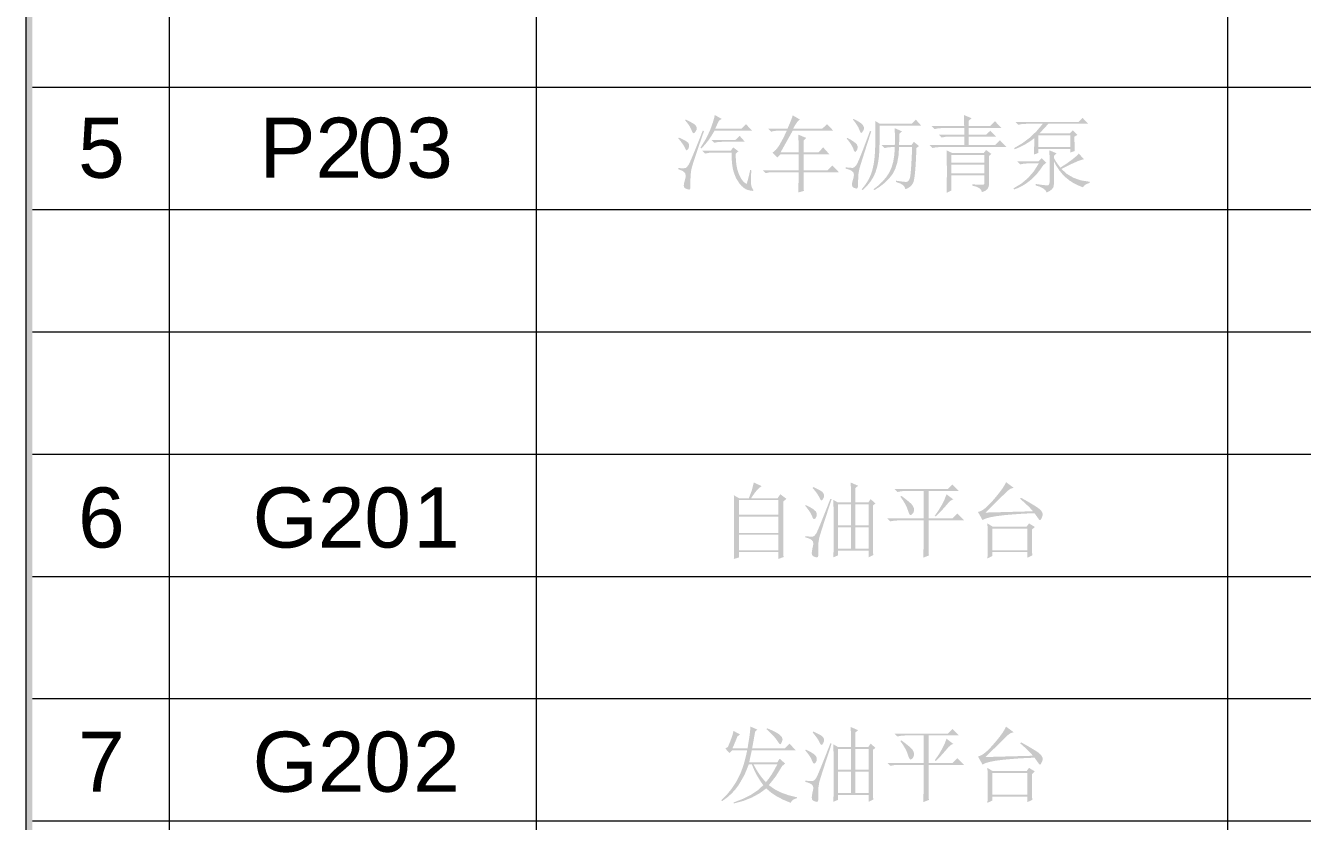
# Model space of a CAD drawing. Header units: millimetres. Extents: x 0 to 383, y 25 to 284.
# Drawn here: x 0 to 64.5, y 155 to 195.3 of the extents above; entities that cross this region are included whole.
import ezdxf

# ---------------------------------------------------------------- set-up
doc = ezdxf.new("R2010")
doc.units = ezdxf.units.MM

msp = doc.modelspace()

# ---------------------------------------------------------------- hatches: boundary and pattern name
h = msp.add_hatch(color=0)
h.dxf.hatch_style = 2
h.paths.add_polyline_path([(0, 25.110281), (0.338667, 25.110281), (0.338667, 283.886892), (0, 283.886892)])
h = msp.add_hatch(color=0)
h.dxf.hatch_style = 2
h.paths.add_polyline_path([(7.239, 25.237281), (7.281333, 25.237281), (7.281333, 235.415226), (7.239, 235.415226)])
h = msp.add_hatch(color=0)
h.dxf.hatch_style = 2
h.paths.add_polyline_path([(25.788056, 25.237281), (25.830389, 25.237281), (25.830389, 235.415226), (25.788056, 235.415226)])
h = msp.add_hatch(color=0)
h.dxf.hatch_style = 2
h.paths.add_polyline_path([(60.713056, 25.237281), (60.755389, 25.237281), (60.755389, 235.415226), (60.713056, 235.415226)])
h = msp.add_hatch(color=0)
h.dxf.hatch_style = 2
h.paths.add_polyline_path([(0, 155.04892), (0.338667, 155.04892), (0.338667, 229.266309), (0, 229.266309)])
h = msp.add_hatch(color=0)
h.dxf.hatch_style = 2
h.paths.add_polyline_path([(0.338667, 192.139976), (382.982611, 192.139976), (382.982611, 192.182309), (0.338667, 192.182309)])
h = msp.add_hatch(color=0)
h.paths.add_polyline_path([(34.650936, 189.504064), (35.874634, 189.504064), (36.089608, 189.702502), (36.354191, 189.404845), (35.196639, 189.404845), (34.989933, 189.392443), (34.799764, 189.355236)])
h.paths.add_polyline_path([(34.832837, 190.760835), (35.180102, 190.562398), (35.047811, 190.479715), (34.940324, 190.260607), (34.849373, 190.066304), (36.17229, 190.066304), (36.4038, 190.297814), (36.717993, 189.967085), (34.8163, 189.967085), (34.663338, 189.706636), (34.502108, 189.470991), (34.332609, 189.260151), (34.154842, 189.074116), (34.105233, 189.107189), (34.382907, 189.550229), (34.590302, 189.989134), (34.670831, 190.201954), (34.738441, 190.401856), (34.792615, 190.588322)])
h.paths.add_polyline_path([(34.187915, 188.958361), (35.643123, 188.958361), (35.758878, 189.123726), (36.023462, 188.925288), (35.89117, 188.809533), (35.894271, 188.516097), (35.920109, 188.247982), (35.968685, 188.005706), (36.039998, 187.789785), (36.126815, 187.60573), (36.221899, 187.458367), (36.325252, 187.347176), (36.436873, 187.271642), (36.479248, 187.4029), (36.52369, 187.565164), (36.570198, 187.758434), (36.618774, 187.98271), (36.68492, 187.966174), (36.660115, 187.727084), (36.651847, 187.442519), (36.658048, 187.303165), (36.676652, 187.183448), (36.707658, 187.084401), (36.751066, 187.007059), (36.784139, 186.95745), (36.773115, 186.935401), (36.755889, 186.927822), (36.717993, 186.924377), (36.635311, 186.936779), (36.486483, 186.973986), (36.393551, 187.011193), (36.297002, 187.073205), (36.197353, 187.160021), (36.09512, 187.271642), (35.913219, 187.548628), (35.780927, 187.883491), (35.734332, 188.080895), (35.70169, 188.309305), (35.682483, 188.568721), (35.676196, 188.859142), (34.733618, 188.859142), (34.526912, 188.84674), (34.336743, 188.809533)])
h.paths.add_polyline_path([(34.287134, 189.950549), (34.143215, 189.536373), (34.017383, 189.170321), (33.909637, 188.852457), (33.819979, 188.582846), (33.748407, 188.361552), (33.694922, 188.188641), (33.659523, 188.064176), (33.642212, 187.988222), (33.613962, 187.756712), (33.598115, 187.475592), (33.594928, 187.334946), (33.593291, 187.218588), (33.592689, 187.126001), (33.592602, 187.056668), (33.576066, 187.007059), (33.526457, 186.990523), (33.461, 187.002236), (33.366604, 187.03462), (33.287367, 187.093186), (33.261873, 187.18896), (33.274276, 187.300581), (33.311483, 187.437007), (33.34869, 187.585835), (33.361092, 187.70159), (33.34111, 187.79323), (33.283922, 187.872467), (33.237327, 187.909588), (33.171612, 187.946192), (33.08626, 187.981763), (32.980753, 188.015783), (32.980753, 188.081929), (33.117179, 188.069526), (33.2288, 188.065392), (33.361092, 188.081929), (33.419659, 188.127404), (33.498896, 188.230757), (33.530149, 188.286826), (33.578391, 188.388887), (33.643558, 188.53694), (33.725583, 188.730985), (33.824404, 188.971022), (33.939954, 189.257051), (34.07217, 189.589072), (34.220988, 189.967085)])
h.paths.add_polyline_path([(33.013826, 189.619819), (33.2257, 189.524735), (33.381763, 189.437918), (33.482015, 189.35937), (33.526457, 189.28909), (33.535414, 189.165756), (33.498896, 189.063092), (33.448597, 188.996257), (33.410701, 188.974898), (33.365226, 189.003836), (33.328019, 189.090653), (33.275309, 189.189872), (33.199862, 189.305627), (33.101676, 189.437918), (32.980753, 189.586747)])
h.paths.add_polyline_path([(33.361092, 190.529325), (33.566764, 190.429159), (33.72076, 190.343979), (33.823079, 190.274301), (33.873722, 190.220644), (33.910929, 190.141407), (33.923332, 190.08284), (33.906795, 190.009115), (33.857186, 189.922988), (33.803442, 189.856153), (33.774503, 189.834793), (33.712492, 189.872), (33.658748, 189.983622), (33.607072, 190.102477), (33.534725, 190.227534), (33.441707, 190.358792), (33.328019, 190.496252)])
h = msp.add_hatch(color=0)
h.dxf.hatch_style = 2
h.paths.add_polyline_path([(39.132316, 190.529325), (39.067204, 190.487984), (38.987622, 190.397033), (38.893571, 190.256473), (38.78505, 190.066304), (40.256795, 190.066304), (40.504842, 190.297814), (40.819035, 189.967085), (38.768514, 189.967085), (38.156665, 188.875679), (39.06617, 188.875679), (39.065137, 189.167134), (39.062036, 189.413114), (39.056868, 189.613618), (39.049634, 189.768648), (39.446509, 189.603283), (39.314217, 189.470991), (39.314217, 188.875679), (40.074894, 188.875679), (40.306405, 189.123726), (40.620597, 188.77646), (39.314217, 188.77646), (39.314217, 187.966174), (40.521378, 187.966174), (40.769425, 188.21422), (41.100155, 187.866955), (39.314217, 187.866955), (39.318351, 187.374995), (39.330753, 186.924377), (39.049634, 186.841694), (39.056868, 187.135217), (39.062036, 187.403934), (39.065137, 187.647847), (39.06617, 187.866955), (37.710181, 187.866955), (37.565487, 187.854553), (37.395988, 187.817345), (37.24716, 187.966174), (39.06617, 187.966174), (39.06617, 188.77646), (38.156665, 188.77646), (37.9913, 188.611095), (37.743253, 188.859142), (37.834204, 188.92124), (37.925155, 189.00866), (38.016105, 189.121917), (38.107056, 189.26153), (38.288957, 189.59157), (38.470858, 189.967085), (37.9913, 189.967085), (37.846606, 189.954683), (37.677108, 189.917476), (37.52828, 190.066304), (38.503931, 190.066304), (38.607283, 190.307116), (38.685832, 190.500386), (38.739575, 190.646113), (38.768514, 190.744299)])
h = msp.add_hatch(color=0)
h.paths.add_polyline_path([(42.935701, 190.463179), (43.167212, 190.314351), (44.771248, 190.314351), (44.986222, 190.529325), (45.267342, 190.215132), (43.167212, 190.215132), (43.165231, 189.820324), (43.159633, 189.462723), (43.150934, 189.142329), (43.139651, 188.859142), (43.118894, 188.598693), (43.081084, 188.346512), (43.025705, 188.102599), (42.952238, 187.866955), (42.849919, 187.636478), (42.708325, 187.408068), (42.527458, 187.181725), (42.307316, 186.95745), (42.257707, 187.007059), (42.433406, 187.227287), (42.580168, 187.458367), (42.69799, 187.700815), (42.786873, 187.955149), (42.852072, 188.236269), (42.899183, 188.55873), (42.928725, 188.922532), (42.941214, 189.327675), (42.944228, 189.718263), (42.944659, 190.038054), (42.941989, 190.286532)])
h.paths.add_polyline_path([(43.266431, 189.239481), (43.927889, 189.239481), (43.933057, 189.541271), (43.932023, 189.785184), (43.924788, 189.971219), (43.911352, 190.099377), (44.291691, 189.934012), (44.159399, 189.818257), (44.142863, 189.239481), (44.771248, 189.239481), (44.887003, 189.404845), (45.151587, 189.189872), (45.019295, 189.090653), (45.005612, 188.719099), (44.989409, 188.38992), (44.970752, 188.103116), (44.949704, 187.858687), (44.926331, 187.656632), (44.900698, 187.496952), (44.872868, 187.379646), (44.842906, 187.304715), (44.77254, 187.205497), (44.685121, 187.122814), (44.580132, 187.056668), (44.457056, 187.007059), (44.421916, 187.122814), (44.333032, 187.222033), (44.190405, 187.304715), (43.994035, 187.370861), (43.994035, 187.437007), (44.155351, 187.414355), (44.29238, 187.396355), (44.405638, 187.383522), (44.495641, 187.376373), (44.567902, 187.390757), (44.627243, 187.44183), (44.673149, 187.529077), (44.705102, 187.651981), (44.717505, 187.73673), (44.729907, 187.850418), (44.742309, 187.993045), (44.754712, 188.164611), (44.767114, 188.365116), (44.779516, 188.594559), (44.791919, 188.852941), (44.804321, 189.140262), (44.142863, 189.140262), (44.115991, 188.719702), (44.051912, 188.351335), (43.950627, 188.035678), (43.812134, 187.773248), (43.636434, 187.545786), (43.423527, 187.334343), (43.173413, 187.138403), (42.886092, 186.95745), (42.853019, 187.007059), (43.101066, 187.202396), (43.31604, 187.408068), (43.497941, 187.624076), (43.646769, 187.850418), (43.763558, 188.104666), (43.849341, 188.40439), (43.904118, 188.749588), (43.927889, 189.140262), (43.812134, 189.140262), (43.605428, 189.12786), (43.415259, 189.090653)])
h.paths.add_polyline_path([(42.737264, 189.934012), (42.612207, 189.54645), (42.501619, 189.20236), (42.405501, 188.901808), (42.323852, 188.644857), (42.256673, 188.431574), (42.203963, 188.262021), (42.165723, 188.136264), (42.141951, 188.054368), (42.092342, 187.801498), (42.075806, 187.519689), (42.074858, 187.384211), (42.07236, 187.275087), (42.068829, 187.191802), (42.064781, 187.133839), (42.043422, 187.064248), (41.993123, 187.040132), (41.931801, 187.051845), (41.849807, 187.084229), (41.782972, 187.142796), (41.761613, 187.238569), (41.774015, 187.350191), (41.811222, 187.486616), (41.848429, 187.63131), (41.860832, 187.734663), (41.840161, 187.838016), (41.778149, 187.916564), (41.726473, 187.949637), (41.654126, 187.98271), (41.561108, 188.015783), (41.44742, 188.048856), (41.44742, 188.115002), (41.588066, 188.100618), (41.696156, 188.090886), (41.772207, 188.086321), (41.816734, 188.087441), (41.887014, 188.128093), (41.982099, 188.230757), (42.016453, 188.286567), (42.065729, 188.387853), (42.129861, 188.534614), (42.208786, 188.726851), (42.302439, 188.964562), (42.410755, 189.247749), (42.53367, 189.576411), (42.671118, 189.950549)])
h.paths.add_polyline_path([(41.530102, 189.603283), (41.754464, 189.477279), (41.915264, 189.364193), (42.013019, 189.264544), (42.048245, 189.178847), (42.039977, 189.045867), (41.998635, 188.958361), (41.952471, 188.908752), (41.926977, 188.892215), (41.902173, 188.902551), (41.877368, 188.933556), (41.852563, 188.985233), (41.827759, 189.05758), (41.776082, 189.170234), (41.703735, 189.293224), (41.610718, 189.42655), (41.49703, 189.57021)])
h.paths.add_polyline_path([(41.844295, 190.562398), (42.035498, 190.461198), (42.179158, 190.372917), (42.275277, 190.298073), (42.323852, 190.237181), (42.361059, 190.149675), (42.373462, 190.099377), (42.357614, 190.016694), (42.312828, 189.934012), (42.266664, 189.872), (42.24117, 189.85133), (42.191561, 189.888537), (42.141951, 190.000158), (42.090275, 190.120047), (42.017928, 190.248205), (41.92491, 190.384631), (41.811222, 190.529325)])
h = msp.add_hatch(color=0)
h.paths.add_polyline_path([(46.788696, 188.247293), (46.788696, 187.817345), (48.458878, 187.817345), (48.458878, 188.247293)])
h.paths.add_polyline_path([(47.417082, 190.760835), (47.813957, 190.59547), (47.665128, 190.479715), (47.665128, 190.198595), (48.739998, 190.198595), (48.988045, 190.446642), (49.318774, 190.099377), (47.665128, 190.099377), (47.665128, 189.768648), (48.541561, 189.768648), (48.756535, 189.967085), (49.037655, 189.669429), (47.665128, 189.669429), (47.665128, 189.239481), (48.988045, 189.239481), (49.236092, 189.487528), (49.566821, 189.140262), (46.226457, 189.140262), (46.019751, 189.12786), (45.829582, 189.090653), (45.680753, 189.239481), (47.433618, 189.239481), (47.433618, 189.669429), (46.689477, 189.669429), (46.482772, 189.657026), (46.292602, 189.619819), (46.143774, 189.768648), (47.433618, 189.768648), (47.433618, 190.099377), (46.325675, 190.099377), (46.11897, 190.086974), (45.9288, 190.049767), (45.779972, 190.198595), (47.433618, 190.198595)])
h.paths.add_polyline_path([(46.540649, 188.974898), (46.821769, 188.842606), (48.425806, 188.842606), (48.541561, 188.991434), (48.806144, 188.792997), (48.690389, 188.693778), (48.690389, 187.288179), (48.673852, 187.137284), (48.607707, 187.015327), (48.491951, 186.92231), (48.326587, 186.858231), (48.296614, 186.965718), (48.206697, 187.056668), (48.056836, 187.131082), (47.84703, 187.18896), (47.84703, 187.255106), (48.06097, 187.241584), (48.223234, 187.233746), (48.333822, 187.231076), (48.392733, 187.233057), (48.442342, 187.262685), (48.458878, 187.337788), (48.458878, 187.718127), (46.788696, 187.718127), (46.788696, 186.940913), (46.540649, 186.825158), (46.547884, 187.028849), (46.553052, 187.276465), (46.556152, 187.568523), (46.557186, 187.90554), (46.556152, 188.242384), (46.553052, 188.533236), (46.547884, 188.77758)])
h.paths.add_polyline_path([(46.788696, 188.743387), (46.788696, 188.346512), (48.458878, 188.346512), (48.458878, 188.743387)])
h = msp.add_hatch(color=0)
h.paths.add_polyline_path([(51.187394, 189.735575), (51.187394, 189.140262), (52.791431, 189.140262), (52.791431, 189.735575)])
h.paths.add_polyline_path([(50.955884, 188.759924), (50.963118, 188.886014), (50.968286, 189.065848), (50.971387, 189.299426), (50.97242, 189.586747), (50.76158, 189.427583), (50.525936, 189.280822), (50.265487, 189.146463), (49.980233, 189.024507), (49.963696, 189.090653), (50.376074, 189.334566), (50.753312, 189.619819), (51.09541, 189.946414), (51.402368, 190.314351), (50.559009, 190.314351), (50.352303, 190.301948), (50.162134, 190.264741), (50.013306, 190.413569), (53.221378, 190.413569), (53.419816, 190.612007), (53.700936, 190.314351), (51.683488, 190.314351), (51.456112, 190.06217), (51.237003, 189.834793), (52.774894, 189.834793), (52.923722, 189.983622), (53.155233, 189.752111), (53.006405, 189.669429), (53.007438, 189.413114), (53.010539, 189.206408), (53.015706, 189.049312), (53.022941, 188.941825), (52.791431, 188.859142), (52.791431, 189.041043), (51.187394, 189.041043), (51.187394, 188.842606)])
h.paths.add_polyline_path([(50.112524, 188.412658), (51.187394, 188.412658), (51.352759, 188.578023), (51.584269, 188.346512), (51.435441, 188.230757), (51.281962, 188.005189), (51.119181, 187.799775), (50.947099, 187.614515), (50.765714, 187.449409), (50.575028, 187.304457), (50.375041, 187.179658), (50.165751, 187.075014), (49.94716, 186.990523), (49.930623, 187.056668), (50.320264, 187.290246), (50.662362, 187.577567), (50.956917, 187.918631), (51.203931, 188.313439), (50.658227, 188.313439), (50.451522, 188.301037), (50.261352, 188.26383)])
h.paths.add_polyline_path([(51.055102, 187.271642), (51.25776, 187.242617), (51.419594, 187.221344), (51.541119, 187.207305), (51.622854, 187.199984), (51.677545, 187.208339), (51.71725, 187.242015), (51.741452, 187.301529), (51.749634, 187.387398), (51.749634, 188.396122), (51.7455, 188.70618), (51.733097, 188.974898), (52.096899, 188.826069), (51.964608, 188.693778), (51.964608, 188.594559), (52.016284, 188.49534), (52.088631, 188.379585), (52.181649, 188.247293), (52.295337, 188.098465), (52.626066, 188.31654), (52.890649, 188.507743), (53.089087, 188.672074), (53.221378, 188.809533), (53.485962, 188.528413), (53.230336, 188.450554), (52.929234, 188.318951), (52.622621, 188.169434), (52.344946, 188.032319), (52.632267, 187.774971), (52.965063, 187.581701), (53.343335, 187.45251), (53.767082, 187.387398), (53.767082, 187.321252), (53.659595, 187.289212), (53.568644, 187.242704), (53.49423, 187.181725), (53.436352, 187.106278), (53.192698, 187.199295), (52.966097, 187.312984), (52.756549, 187.447342), (52.564054, 187.602372), (52.388613, 187.778071), (52.230225, 187.974442), (52.088889, 188.191483), (51.964608, 188.429194), (51.964608, 187.238569), (51.939803, 187.105589), (51.865389, 187.001547), (51.749634, 186.915419), (51.600806, 186.841694), (51.540861, 186.951248), (51.427173, 187.0484), (51.259741, 187.13315), (51.038566, 187.205497)])
h = msp.add_hatch(color=0)
h.dxf.hatch_style = 2
h.paths.add_polyline_path([(0.338667, 185.959309), (382.982611, 185.959309), (382.982611, 186.001642), (0.338667, 186.001642)])
h = msp.add_hatch(color=0)
h.dxf.hatch_style = 2
h.paths.add_polyline_path([(0.338667, 179.778642), (382.982611, 179.778642), (382.982611, 179.820986), (0.338667, 179.820986)])
h = msp.add_hatch(color=0)
h.dxf.hatch_style = 2
h.paths.add_polyline_path([(0.338667, 173.597976), (382.982611, 173.597976), (382.982611, 173.640309), (0.338667, 173.640309)])
h = msp.add_hatch(color=0)
h.paths.add_polyline_path([(38.288957, 168.739123), (38.305493, 168.408394), (38.04091, 168.309175), (38.04091, 168.656441), (36.056535, 168.656441), (36.056535, 168.391858), (35.791951, 168.309175), (35.795827, 168.395992), (35.799186, 168.515881), (35.802028, 168.668843), (35.804354, 168.854878), (35.806162, 169.073987), (35.807454, 169.326168), (35.808229, 169.611421), (35.808488, 169.929748), (35.808229, 170.247817), (35.807454, 170.532295), (35.806162, 170.783185), (35.804354, 171.000484), (35.802028, 171.184194), (35.799186, 171.334314), (35.795827, 171.450844), (35.791951, 171.533785), (36.056535, 171.384957), (36.552628, 171.384957), (36.705591, 171.7901), (36.800675, 172.178707), (37.19755, 171.996806), (37.045277, 171.881739), (36.88887, 171.704661), (36.755889, 171.522071), (36.668384, 171.384957), (38.007837, 171.384957), (38.140128, 171.583394), (38.454321, 171.351884), (38.288957, 171.219592)])
h.paths.add_polyline_path([(36.056535, 171.285738), (36.056535, 170.558134), (38.04091, 170.558134), (38.04091, 171.285738)])
h.paths.add_polyline_path([(36.056535, 170.458915), (36.056535, 169.632092), (38.04091, 169.632092), (38.04091, 170.458915)])
h.paths.add_polyline_path([(36.056535, 169.532873), (36.056535, 168.75566), (38.04091, 168.75566), (38.04091, 169.532873)])
h = msp.add_hatch(color=0)
h.paths.add_polyline_path([(41.926977, 169.913212), (41.926977, 168.838342), (42.604972, 168.838342), (42.604972, 169.913212)])
h.paths.add_polyline_path([(40.819035, 168.391858), (40.831437, 168.70605), (40.835571, 168.98717), (40.835571, 170.723498), (40.819035, 171.302274), (41.050545, 171.169983), (41.712003, 171.169983), (41.711745, 171.373846), (41.71097, 171.555489), (41.709678, 171.714911), (41.707869, 171.852112), (41.705544, 171.967092), (41.702702, 172.059851), (41.699343, 172.130389), (41.695467, 172.178707), (42.075806, 172.013342), (41.926977, 171.897587), (41.926977, 171.169983), (42.588436, 171.169983), (42.704191, 171.335347), (42.952238, 171.120373), (42.819946, 171.021155), (42.819946, 168.970634), (42.836483, 168.507613), (42.604972, 168.391858), (42.604972, 168.739123), (41.050545, 168.739123), (41.050545, 168.491076)])
h.paths.add_polyline_path([(41.050545, 171.070764), (41.050545, 170.012431), (41.712003, 170.012431), (41.712003, 171.070764)])
h.paths.add_polyline_path([(41.926977, 171.070764), (41.926977, 170.012431), (42.604972, 170.012431), (42.604972, 171.070764)])
h.paths.add_polyline_path([(41.050545, 169.913212), (41.050545, 168.838342), (41.712003, 168.838342), (41.712003, 169.913212)])
h.paths.add_polyline_path([(40.736352, 171.335347), (40.599927, 170.921171), (40.480037, 170.555119), (40.376684, 170.237255), (40.289868, 169.967644), (40.219588, 169.746351), (40.165845, 169.573439), (40.128638, 169.448974), (40.107967, 169.373021), (40.07076, 169.144956), (40.058358, 168.871415), (40.058358, 168.735937), (40.058358, 168.626813), (40.058358, 168.543528), (40.058358, 168.485564), (40.041821, 168.415973), (39.992212, 168.391858), (39.926755, 168.403571), (39.832359, 168.435955), (39.753122, 168.498656), (39.727628, 168.606832), (39.760701, 168.838342), (39.797908, 168.98717), (39.810311, 169.102925), (39.790329, 169.193876), (39.733141, 169.26829), (39.685512, 169.301363), (39.616696, 169.334436), (39.526177, 169.367509), (39.413436, 169.400582), (39.413436, 169.466727), (39.534445, 169.452344), (39.633233, 169.442612), (39.710317, 169.438047), (39.766214, 169.439167), (39.857164, 169.480508), (39.948115, 169.587995), (39.979368, 169.646378), (40.02761, 169.751206), (40.092776, 169.902414), (40.174802, 170.099936), (40.273622, 170.343709), (40.389173, 170.633667), (40.521389, 170.969747), (40.670207, 171.351884)])
h.paths.add_polyline_path([(39.429972, 171.037691), (39.668803, 170.917888), (39.839939, 170.80687), (39.943894, 170.705153), (39.981187, 170.613255), (39.972919, 170.468561), (39.931578, 170.381745), (39.88128, 170.339715), (39.843384, 170.326623), (39.793774, 170.36383), (39.744165, 170.475451), (39.697656, 170.582938), (39.624276, 170.706962), (39.524023, 170.847522), (39.396899, 171.004618)])
h.paths.add_polyline_path([(39.810311, 171.947196), (40.008748, 171.854265), (40.157576, 171.774252), (40.256795, 171.707676), (40.306405, 171.655052), (40.343612, 171.575815), (40.356014, 171.517248), (40.343612, 171.443523), (40.306405, 171.357396), (40.260929, 171.290561), (40.223722, 171.269201), (40.174113, 171.302274), (40.124503, 171.401493), (40.065592, 171.513114), (39.988078, 171.633003), (39.89196, 171.761161), (39.777238, 171.897587)])
h = msp.add_hatch(color=0)
h.paths.add_polyline_path([(45.631144, 169.218681), (45.647681, 168.491076), (45.366561, 168.375321), (45.378963, 168.863147), (45.383097, 169.301363), (45.383097, 170.260477), (44.093253, 170.260477), (43.886548, 170.248075), (43.696378, 170.210868), (43.54755, 170.359696), (45.383097, 170.359696), (45.383097, 171.748759), (44.457056, 171.748759), (44.25035, 171.736356), (44.060181, 171.699149), (43.911352, 171.847977), (46.606795, 171.847977), (46.838306, 172.079488), (47.169035, 171.748759), (45.631144, 171.748759), (45.631144, 170.359696), (46.838306, 170.359696), (47.086352, 170.607743), (47.433618, 170.260477), (45.631144, 170.260477)])
h.paths.add_polyline_path([(46.540649, 171.583394), (46.887915, 171.318811), (46.815568, 171.300207), (46.730819, 171.244397), (46.633667, 171.151379), (46.524113, 171.021155), (46.267798, 170.731766), (45.994946, 170.458915), (45.945337, 170.491988), (46.143774, 170.777242), (46.309139, 171.054227), (46.441431, 171.322945)])
h.paths.add_polyline_path([(44.258618, 171.500712), (44.473592, 171.340601), (44.638957, 171.207879), (44.754712, 171.103062), (44.820858, 171.026667), (44.882869, 170.910222), (44.90354, 170.806181), (44.895961, 170.748992), (44.875979, 170.679401), (44.834638, 170.608432), (44.760224, 170.541597), (44.715696, 170.531262), (44.672719, 170.566402), (44.630774, 170.647017), (44.589347, 170.773108), (44.53457, 170.921936), (44.452921, 171.0873), (44.344401, 171.269201), (44.209009, 171.467639)])
h = msp.add_hatch(color=0)
h.paths.add_polyline_path([(48.855753, 169.847066), (48.855753, 168.75566), (50.625155, 168.75566), (50.625155, 169.847066)])
h.paths.add_polyline_path([(48.508488, 170.657352), (50.906274, 170.723498), (50.797754, 170.849589), (50.654093, 170.99635), (50.475293, 171.163781), (50.261352, 171.351884), (50.310962, 171.401493), (50.60035, 171.239229), (50.840128, 171.099703), (51.030298, 170.982914), (51.170858, 170.888863), (51.272143, 170.806181), (51.34449, 170.723498), (51.387899, 170.640816), (51.402368, 170.558134), (51.389966, 170.491988), (51.352759, 170.392769), (51.307283, 170.305953), (51.270076, 170.277014), (51.224601, 170.29355), (51.187394, 170.34316), (50.988957, 170.62428), (50.632389, 170.611877), (50.257218, 170.591207), (49.863444, 170.562268), (49.451066, 170.525061), (49.066593, 170.478552), (48.756535, 170.421708), (48.52089, 170.354529), (48.35966, 170.277014), (48.128149, 170.690425), (48.206697, 170.708081), (48.293514, 170.744858), (48.388599, 170.801271), (48.491951, 170.877839), (48.60874, 170.981191), (48.744132, 171.117617), (48.898128, 171.287116), (49.070727, 171.489687), (49.237126, 171.698374), (49.372518, 171.885873), (49.476904, 172.051669), (49.550285, 172.195243), (49.930623, 171.914123), (49.761125, 171.856246), (49.616431, 171.748759), (49.566563, 171.699149), (49.491374, 171.624735), (49.390863, 171.525516), (49.265031, 171.401493), (49.113877, 171.252665), (48.937402, 171.079032), (48.735606, 170.880595)])
h.paths.add_polyline_path([(48.607707, 168.342248), (48.614941, 168.525269), (48.620109, 168.72741), (48.62321, 168.949188), (48.624243, 169.19112), (48.620109, 169.674122), (48.607707, 170.111649), (48.87229, 169.946285), (50.592082, 169.946285), (50.707837, 170.111649), (51.005493, 169.929748), (50.856665, 169.797457), (50.856665, 168.954097), (50.860799, 168.747391), (50.873201, 168.491076), (50.625155, 168.375321), (50.625155, 168.656441), (48.855753, 168.656441), (48.855753, 168.458003)])
h = msp.add_hatch(color=0)
h.dxf.hatch_style = 2
h.paths.add_polyline_path([(0.338667, 167.410253), (382.982611, 167.410253), (382.982611, 167.452587), (0.338667, 167.452587)])
h = msp.add_hatch(color=0)
h.dxf.hatch_style = 2
h.paths.add_polyline_path([(0.338667, 161.229587), (382.982611, 161.229587), (382.982611, 161.27192), (0.338667, 161.27192)])
h = msp.add_hatch(color=0)
h.paths.add_polyline_path([(36.486483, 158.742503), (36.574677, 159.293719), (36.611195, 159.57415), (36.635311, 159.83391), (36.982576, 159.685082), (36.866821, 159.569326), (36.814111, 159.269603), (36.771737, 159.031891), (36.739697, 158.856192), (36.717993, 158.742503), (38.371639, 158.742503), (38.603149, 158.974014), (38.917342, 158.643285), (36.701457, 158.643285), (36.569165, 158.031436), (37.9913, 158.031436), (38.107056, 158.213337), (38.388175, 157.96529), (38.239347, 157.849535), (37.92102, 157.33277), (37.561352, 156.873884), (37.854875, 156.668211), (38.189738, 156.497679), (38.565942, 156.362287), (38.983488, 156.262035), (38.983488, 156.212425), (38.870833, 156.179352), (38.780916, 156.129743), (38.713737, 156.063597), (38.669295, 155.980915), (38.300325, 156.13181), (37.97063, 156.303376), (37.680208, 156.495612), (37.429061, 156.708519), (37.084896, 156.456338), (36.697322, 156.245498), (36.266341, 156.076), (35.791951, 155.947842), (35.775415, 155.997451), (36.253939, 156.182453), (36.66425, 156.390192), (37.006348, 156.620669), (37.280233, 156.873884), (37.107633, 157.119863), (36.953638, 157.378246), (36.818245, 157.64903), (36.701457, 157.932217), (36.552628, 157.932217), (36.334209, 157.399605), (36.04551, 156.895932), (35.871791, 156.661235), (35.672751, 156.444625), (35.447872, 156.245584), (35.196639, 156.063597), (35.163566, 156.113207), (35.424704, 156.373656), (35.681708, 156.691983), (35.921487, 157.060608), (36.128193, 157.474708), (36.221124, 157.712334), (36.309405, 157.98665), (36.392518, 158.297139), (36.469946, 158.643285), (35.709269, 158.643285), (35.576977, 158.494457), (35.362003, 158.725967), (35.494295, 158.808649), (35.598682, 159.05773), (35.68033, 159.275804), (35.739241, 159.462873), (35.775415, 159.618936), (36.106144, 159.437035), (35.973852, 159.337816), (35.896338, 159.14558), (35.829158, 158.982282), (35.772314, 158.847923), (35.725806, 158.742503)])
h.paths.add_polyline_path([(36.784139, 157.932217), (36.922632, 157.676935), (37.073527, 157.440257), (37.236824, 157.222183), (37.412524, 157.022712), (37.56652, 157.215982), (37.714315, 157.431989), (37.855908, 157.670734), (37.9913, 157.932217)])
h.paths.add_polyline_path([(37.47867, 159.751227), (37.697778, 159.656229), (37.875545, 159.570015), (38.011971, 159.493104), (38.107056, 159.42601), (38.218677, 159.305432), (38.255884, 159.188988), (38.24417, 159.126976), (38.211786, 159.04016), (38.17389, 158.965746), (38.140128, 158.940941), (38.082251, 158.978148), (38.007837, 159.089769), (37.916886, 159.221027), (37.792863, 159.366755), (37.635766, 159.526952), (37.445597, 159.701618)])
h = msp.add_hatch(color=0)
h.paths.add_polyline_path([(41.926977, 157.551878), (41.926977, 156.477009), (42.604972, 156.477009), (42.604972, 157.551878)])
h.paths.add_polyline_path([(40.819035, 156.030524), (40.831437, 156.344717), (40.835571, 156.625837), (40.835571, 158.362165), (40.819035, 158.940941), (41.050545, 158.808649), (41.712003, 158.808649), (41.711745, 159.012513), (41.71097, 159.194155), (41.709678, 159.353577), (41.707869, 159.490778), (41.705544, 159.605758), (41.702702, 159.698517), (41.699343, 159.769056), (41.695467, 159.817373), (42.075806, 159.652009), (41.926977, 159.536253), (41.926977, 158.808649), (42.588436, 158.808649), (42.704191, 158.974014), (42.952238, 158.75904), (42.819946, 158.659821), (42.819946, 156.6093), (42.836483, 156.14628), (42.604972, 156.030524), (42.604972, 156.37779), (41.050545, 156.37779), (41.050545, 156.129743)])
h.paths.add_polyline_path([(41.050545, 158.709431), (41.050545, 157.651097), (41.712003, 157.651097), (41.712003, 158.709431)])
h.paths.add_polyline_path([(41.926977, 158.709431), (41.926977, 157.651097), (42.604972, 157.651097), (42.604972, 158.709431)])
h.paths.add_polyline_path([(41.050545, 157.551878), (41.050545, 156.477009), (41.712003, 156.477009), (41.712003, 157.551878)])
h.paths.add_polyline_path([(40.736352, 158.974014), (40.599927, 158.559838), (40.480037, 158.193786), (40.376684, 157.875922), (40.289868, 157.606311), (40.219588, 157.385017), (40.165845, 157.212106), (40.128638, 157.087641), (40.107967, 157.011687), (40.07076, 156.783622), (40.058358, 156.510082), (40.058358, 156.374603), (40.058358, 156.26548), (40.058358, 156.182195), (40.058358, 156.124231), (40.041821, 156.05464), (39.992212, 156.030524), (39.926755, 156.042238), (39.832359, 156.074622), (39.753122, 156.137322), (39.727628, 156.245498), (39.760701, 156.477009), (39.797908, 156.625837), (39.810311, 156.741592), (39.790329, 156.832543), (39.733141, 156.906957), (39.685512, 156.94003), (39.616696, 156.973102), (39.526177, 157.006175), (39.413436, 157.039248), (39.413436, 157.105394), (39.534445, 157.091011), (39.633233, 157.081278), (39.710317, 157.076714), (39.766214, 157.077833), (39.857164, 157.119174), (39.948115, 157.226661), (39.979368, 157.285045), (40.02761, 157.389873), (40.092776, 157.54108), (40.174802, 157.738603), (40.273622, 157.982375), (40.389173, 158.272334), (40.521389, 158.608414), (40.670207, 158.99055)])
h.paths.add_polyline_path([(39.429972, 158.676358), (39.668803, 158.556554), (39.839939, 158.445536), (39.943894, 158.34382), (39.981187, 158.251922), (39.972919, 158.107228), (39.931578, 158.020411), (39.88128, 157.978381), (39.843384, 157.96529), (39.793774, 158.002497), (39.744165, 158.114118), (39.697656, 158.221605), (39.624276, 158.345628), (39.524023, 158.486188), (39.396899, 158.643285)])
h.paths.add_polyline_path([(39.810311, 159.585863), (40.008748, 159.492931), (40.157576, 159.412919), (40.256795, 159.346343), (40.306405, 159.293719), (40.343612, 159.214482), (40.356014, 159.155915), (40.343612, 159.08219), (40.306405, 158.996062), (40.260929, 158.929228), (40.223722, 158.907868), (40.174113, 158.940941), (40.124503, 159.04016), (40.065592, 159.151781), (39.988078, 159.27167), (39.89196, 159.399828), (39.777238, 159.536253)])
h = msp.add_hatch(color=0)
h.paths.add_polyline_path([(45.631144, 156.857347), (45.647681, 156.129743), (45.366561, 156.013988), (45.378963, 156.501813), (45.383097, 156.94003), (45.383097, 157.899144), (44.093253, 157.899144), (43.886548, 157.886742), (43.696378, 157.849535), (43.54755, 157.998363), (45.383097, 157.998363), (45.383097, 159.387425), (44.457056, 159.387425), (44.25035, 159.375023), (44.060181, 159.337816), (43.911352, 159.486644), (46.606795, 159.486644), (46.838306, 159.718155), (47.169035, 159.387425), (45.631144, 159.387425), (45.631144, 157.998363), (46.838306, 157.998363), (47.086352, 158.24641), (47.433618, 157.899144), (45.631144, 157.899144)])
h.paths.add_polyline_path([(46.540649, 159.222061), (46.887915, 158.957477), (46.815568, 158.938874), (46.730819, 158.883063), (46.633667, 158.790046), (46.524113, 158.659821), (46.267798, 158.370433), (45.994946, 158.097582), (45.945337, 158.130655), (46.143774, 158.415908), (46.309139, 158.692894), (46.441431, 158.961612)])
h.paths.add_polyline_path([(44.258618, 159.139378), (44.473592, 158.979268), (44.638957, 158.846545), (44.754712, 158.741728), (44.820858, 158.665333), (44.882869, 158.548889), (44.90354, 158.444847), (44.895961, 158.387659), (44.875979, 158.318068), (44.834638, 158.247099), (44.760224, 158.180264), (44.715696, 158.169929), (44.672719, 158.205069), (44.630774, 158.285684), (44.589347, 158.411774), (44.53457, 158.560602), (44.452921, 158.725967), (44.344401, 158.907868), (44.209009, 159.106306)])
h = msp.add_hatch(color=0)
h.paths.add_polyline_path([(48.855753, 157.485733), (48.855753, 156.394326), (50.625155, 156.394326), (50.625155, 157.485733)])
h.paths.add_polyline_path([(48.508488, 158.296019), (50.906274, 158.362165), (50.797754, 158.488255), (50.654093, 158.635016), (50.475293, 158.802448), (50.261352, 158.99055), (50.310962, 159.04016), (50.60035, 158.877896), (50.840128, 158.738369), (51.030298, 158.621581), (51.170858, 158.52753), (51.272143, 158.444847), (51.34449, 158.362165), (51.387899, 158.279483), (51.402368, 158.1968), (51.389966, 158.130655), (51.352759, 158.031436), (51.307283, 157.944619), (51.270076, 157.915681), (51.224601, 157.932217), (51.187394, 157.981826), (50.988957, 158.262946), (50.632389, 158.250544), (50.257218, 158.229873), (49.863444, 158.200934), (49.451066, 158.163727), (49.066593, 158.117219), (48.756535, 158.060375), (48.52089, 157.993195), (48.35966, 157.915681), (48.128149, 158.329092), (48.206697, 158.346748), (48.293514, 158.383525), (48.388599, 158.439938), (48.491951, 158.516505), (48.60874, 158.619858), (48.744132, 158.756284), (48.898128, 158.925783), (49.070727, 159.128354), (49.237126, 159.337041), (49.372518, 159.52454), (49.476904, 159.690335), (49.550285, 159.83391), (49.930623, 159.55279), (49.761125, 159.494912), (49.616431, 159.387425), (49.566563, 159.337816), (49.491374, 159.263402), (49.390863, 159.164183), (49.265031, 159.04016), (49.113877, 158.891332), (48.937402, 158.717699), (48.735606, 158.519261)])
h.paths.add_polyline_path([(48.607707, 155.980915), (48.614941, 156.163936), (48.620109, 156.366077), (48.62321, 156.587855), (48.624243, 156.829786), (48.620109, 157.312789), (48.607707, 157.750316), (48.87229, 157.584951), (50.592082, 157.584951), (50.707837, 157.750316), (51.005493, 157.568415), (50.856665, 157.436123), (50.856665, 156.592764), (50.860799, 156.386058), (50.873201, 156.129743), (50.625155, 156.013988), (50.625155, 156.295108), (48.855753, 156.295108), (48.855753, 156.09667)])
h = msp.add_hatch(color=0)
h.dxf.hatch_style = 2
h.paths.add_polyline_path([(0.169333, 148.910587), (0.211667, 148.910587), (0.211667, 155.04892), (0.169333, 155.04892)])
h = msp.add_hatch(color=0)
h.dxf.hatch_style = 2
h.paths.add_polyline_path([(0.338667, 155.04892), (382.982611, 155.04892), (382.982611, 155.091264), (0.338667, 155.091264)])

# ---------------------------------------------------------------- linework, layer by layer
at = {"color": 0, "lineweight": 0}
for points in [[(0.021167, 283.865726), (0.021167, 25.131448)], [(7.260167, 235.394059), (7.260167, 25.258448)], [(25.809222, 235.394059), (25.809222, 25.258448)], [(60.734222, 235.394059), (60.734222, 25.258448)], [(0.359833, 192.161142), (382.961444, 192.161142)], [(0.359833, 185.980476), (382.961444, 185.980476)], [(0.359833, 179.799809), (382.961444, 179.799809)], [(0.359833, 173.619142), (382.961444, 173.619142)], [(0.359833, 167.43142), (382.961444, 167.43142)], [(0.359833, 161.250753), (382.961444, 161.250753)], [(0.359833, 155.070087), (382.961444, 155.070087)]]:
    msp.add_lwpolyline(points, dxfattribs=at)

# ---------------------------------------------------------------- texts
at = {"color": 0, "char_height": 3.039533, "attachment_point": 1}
for s, insert in [('{\\fArial|b0|i0|c0;5}', (2.652889, 190.625148)), ('{\\fArial|b0|i0|c0;P}', (11.825111, 190.625148)), ('{\\fArial|b0|i0|c0;2}', (14.647333, 190.625148)), ('{\\fArial|b0|i0|c0;0}', (16.764, 190.625148)), ('{\\fArial|b0|i0|c0;3}', (19.233444, 190.625148)), ('{\\fArial|b0|i0|c0;6}', (2.652889, 171.927926)), ('{\\fArial|b0|i0|c0;G2}', (11.472333, 171.927926)), ('{\\fArial|b0|i0|c0;0}', (17.116778, 171.927926)), ('{\\fArial|b0|i0|c0;1}', (19.586222, 171.927926)), ('{\\fArial|b0|i0|c0;7}', (2.652889, 159.580703)), ('{\\fArial|b0|i0|c0;G2}', (11.472333, 159.580703)), ('{\\fArial|b0|i0|c0;0}', (17.116778, 159.580703)), ('{\\fArial|b0|i0|c0;2}', (19.586222, 159.580703))]:
    msp.add_mtext(s, dxfattribs=dict(at, insert=insert))

doc.saveas('drawing.dxf')
